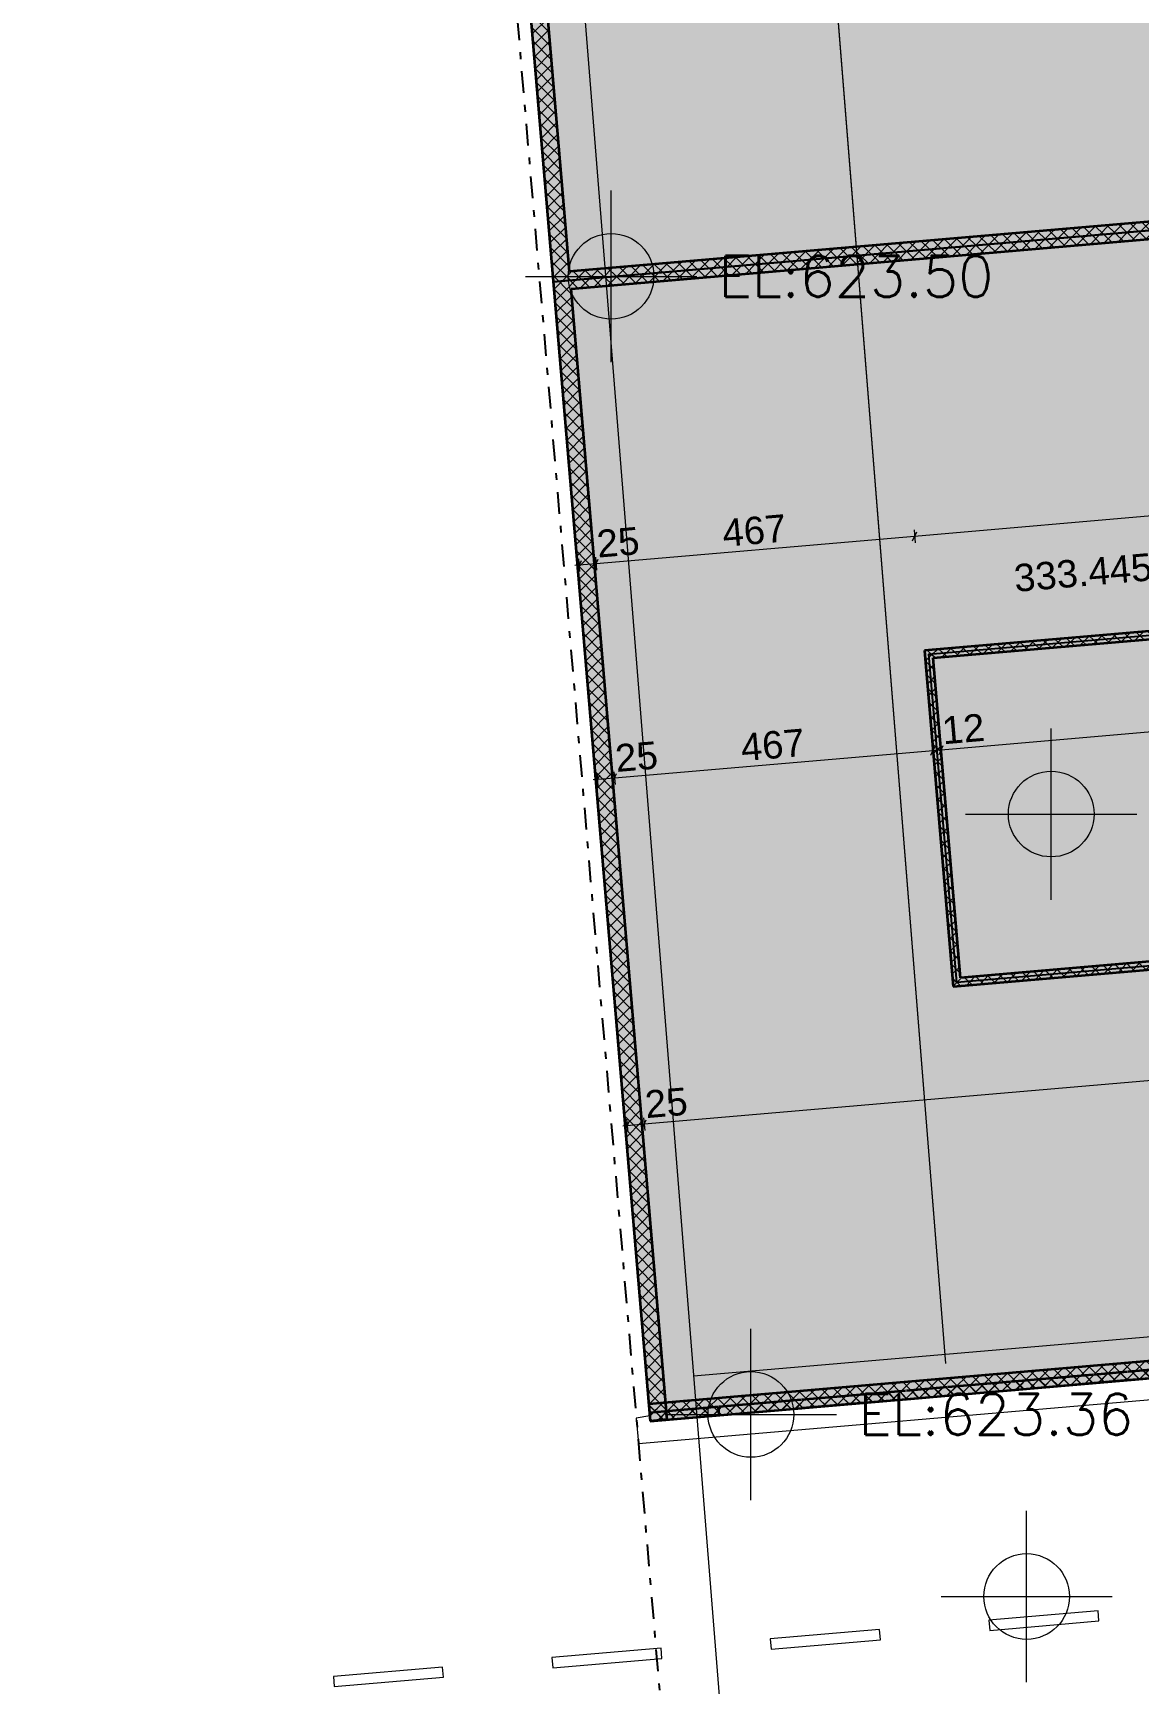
# Model space of a CAD drawing. Header units: metres. Extents: x 7516628 to 7516777, y 4692096 to 4692450.
# Drawn here: x 7516699.29 to 7516715.43, y 4692228.5 to 4692252.58 of the extents above; entities that cross this region are included whole.
import ezdxf

# ---------------------------------------------------------------- set-up
doc = ezdxf.new("R2010")
doc.units = ezdxf.units.M
doc.linetypes.add('Dot & Dashed', pattern=[670.277762413025, 317.49999999993, -176.38888888885, 0, -176.388873524245])
doc.linetypes.add('HIDDEN', pattern=[0.375, 0.25, -0.125])
for name, color, linetype, lineweight in [('2D Drafting - General_Pen_No__1', 7, 'Continuous', 0), ('dtm label', 1, 'Continuous', 0), ('Ndarjet', 1, 'Continuous', 0), ('New_2D Drafting - General_Pen_No__102', 254, 'Continuous', 0), ('New_2D Drafting - General_Pen_No__2', 8, 'Continuous', 0), ('New_2D Drafting - General_Pen_No__68', 20, 'Continuous', 0), ('New_Dimensioning - General', 7, 'Continuous', 0), ('New_Dimensioning - General_Pen_No__1', 7, 'Continuous', 0), ('New_Dimensioning - General_Pen_No__142', 8, 'Continuous', 0), ('New_Dimensioning - General_Pen_No__161', 251, 'Continuous', 0), ('New_Drawing & Figure_Pen_No__50', 134, 'Continuous', 0), ('New_Drawing & Figure_Pen_No__58', 12, 'Continuous', 0), ('New_Structural - Bearing', 7, 'Continuous', 0), ('New_Structural - Bearing_Pen_No__1', 7, 'Continuous', 0), ('New_Structural - Bearing_Pen_No__102', 254, 'Continuous', 0), ('New_Structural - Bearing_Pen_No__181', 254, 'Continuous', 0), ('New_Structural - Bearing_Pen_No__184', 254, 'Continuous', 0), ('New_Structural - Bearing_Pen_No__22', 8, 'Continuous', 0), ('niveleta lartesite', 5, 'Continuous', 0), ('parc-net-v2', 1, 'Continuous', 0), ('Parcela Baze', 7, 'Continuous', 0), ('projekt', 7, 'Continuous', 0)]:
    doc.layers.add(name, color=color, linetype=linetype, lineweight=lineweight)
doc.styles.add('GENERATED_STYLE_1', font='arial.ttf')
doc.styles.get("Standard").update_dxf_attribs({"font": 'simplex.shx'})
doc.dimstyles.new('GENERATED_STYLE__1', dxfattribs={"dimtxt": 400, "dimasz": 95, "dimexe": 0.18, "dimexo": 100000, "dimgap": 0, "dimtad": 1, "dimdec": 0, "dimlfac": 0.1, "dimzin": 0, "dimdsep": 46, "dimtxsty": 'GENERATED_STYLE_1', "dimblk": 'ARROWHEAD_2', "dimblk1": 'ARROWHEAD_2', "dimblk2": 'ARROWHEAD_2', "dimcen": 0.09, "dimclrd": 251, "dimclre": 251, "dimclrt": 7, "dimadec": 0, "dimazin": 0, "dimtfac": 1, "dimtdec": 4, "dimtmove": 0, "dimatfit": 3, "dimfxl": 1, "dimtolj": 1, "dimtzin": 0, "dimarcsym": 0})
pattern_1 = [(44.99999999999998, (0, 0), (-91.92387818248316, 91.92387818248324), []), (135.0000000000001, (0, 0), (91.9238781824829, 91.92387818248349), [])]

# ---------------------------------------------------------------- blocks, each defined once
blk = doc.blocks.new('Slab_18', base_point=(-24160.4962590618, -102341.4658311203))
at = {"layer": 'New_Structural - Bearing_Pen_No__1', "color": 7, "linetype": 'Continuous', "lineweight": 13, "flags": 128}
blk.add_lwpolyline([(-24160.4962590618, -102341.4658311203), (-22566.35668010677, -102204.648424301), (-22579.18331199471, -102055.1978387734), (-24173.32289095066, -102192.0152455932)], close=True, dxfattribs=at)
blk = doc.blocks.new('Slab_19', base_point=(-20972.21710115173, -102067.831017468))
at = {"layer": 'New_Structural - Bearing_Pen_No__1', "color": 7, "linetype": 'Continuous', "lineweight": 13, "flags": 128}
blk.add_lwpolyline([(-20972.21710115173, -102067.831017468), (-19378.07752219669, -101931.0136106487), (-19390.90415408645, -101781.5630251223), (-20985.04373304149, -101918.3804319411)], close=True, dxfattribs=at)
blk = doc.blocks.new('Slab_20', base_point=(-17783.93794324074, -101794.1962038294))
at = {"layer": 'New_Structural - Bearing_Pen_No__1', "color": 7, "linetype": 'Continuous', "lineweight": 13, "flags": 128}
blk.add_lwpolyline([(-17783.93794324074, -101794.1962038294), (-16189.79836428662, -101657.3787970103), (-16202.62499617638, -101507.9282114836), (-17796.76457513051, -101644.7456183027)], close=True, dxfattribs=at)
blk = doc.blocks.new('Slab_21', base_point=(-14595.65878533158, -101520.5613901773))
at = {"layer": 'New_Structural - Bearing_Pen_No__1', "color": 7, "linetype": 'Continuous', "lineweight": 13, "flags": 128}
blk.add_lwpolyline([(-14595.65878533158, -101520.5613901773), (-13001.51920637654, -101383.7439833585), (-13014.34583826631, -101234.2933978311), (-14608.48541722134, -101371.1108046509)], close=True, dxfattribs=at)
blk = doc.blocks.new('Slab_31', base_point=(-3863.257726067821, -46951.26156539229))
at = {"layer": 'New_Structural - Bearing_Pen_No__181', "color": 254, "linetype": 'Continuous', "lineweight": 0, "flags": 128}
blk.add_lwpolyline([(-3863.257726067821, -46951.26156539229), (-23791.6893708756, -48648.32431564138), (-19548.63263606421, -98467.96358315441), (377.9263670328498, -96755.52447032201), (-3192.941559095743, -54822.7878604257), (-3600.221372978922, -50040.09806350222)], close=True, dxfattribs=at)
blk = doc.blocks.new('Slab_35', base_point=(-22076.12423998126, 78576.49033854387))
at = {"layer": 'New_Structural - Bearing_Pen_No__184', "color": 254, "linetype": 'Continuous', "lineweight": 0, "flags": 128}
blk.add_lwpolyline([(-22076.12423998126, 78576.49033854387), (-46303.63800945178, 74554.77856824246), (-45594.77753155443, 72138.23779881523), (-25759.95144974149, 75430.77347846248), (-17611.85185514205, 45682.63673964111), (-7877.09251520846, 10141.71721589582), (-11542.09914180956, 9137.861435929606), (-8828.899790343712, -767.8379691656118), (-6016.712207689124, -26229.73658027559), (-4312.456942216158, -41660.27721866157), (379.2418893517606, -96770.96442558194), (-19548.6329040541, -98467.96360597546), (-19555.13085424627, -98391.65813141585), (-19753.14066366718, -98423.51140641085), (-19721.56030660335, -98794.46769330432), (404.927579019386, -97072.67944604837), (412.0980510651861, -97156.90685625123), (8022.656437035948, -96505.83598593903), (-9.094947e-10, 0), (-2952.555899401886, 11490.56185632594), (-19643.20814535404, 76446.13885095759), (-19811.53685661957, 77101.22940127758, 0.388950843474932)], format="xyb", close=True, dxfattribs=at)
blk = doc.blocks.new('Wall_25', base_point=(-19549.19109321896, -98468.01127134264))
at = {"layer": 'New_Structural - Bearing_Pen_No__102', "linetype": 'Continuous', "lineweight": 13}
h = blk.add_hatch(dxfattribs=at)
h.set_pattern_fill('CONCRETE_BLOCK', color=254, style=0, pattern_type=2)
h.set_pattern_definition(pattern_1)
h.paths.add_polyline_path([(-23770.47687312031, -48897.42282518765), (-19549.19109321896, -98468.01127134264), (-19300.09265844045, -98446.79877995435), (-23521.39487367122, -48876.017333611)])
at = {"layer": 'New_Structural - Bearing_Pen_No__22', "color": 8, "linetype": 'Continuous', "lineweight": 35, "flags": 128}
for points in [[(-23791.68937087559, -48648.32431564137), (-19549.19109321896, -98468.01127134264)], [(-20726.01276807379, -81702.20895657061), (-22118.40069643366, -65351.3877724777)], [(-19300.09265844045, -98446.79877995435), (-20704.80027031851, -81951.3074661169)], [(-19300.09265844045, -98446.79877995435), (-19549.19109321896, -98468.01127134264)]]:
    blk.add_lwpolyline(points, dxfattribs=at)
blk = doc.blocks.new('Wall_40', base_point=(-1036.961931843904, -80135.64130692))
at = {"layer": 'New_Structural - Bearing_Pen_No__102', "linetype": 'Continuous', "lineweight": 13}
h = blk.add_hatch(dxfattribs=at)
h.set_pattern_fill('CONCRETE_BLOCK', color=254, style=0, pattern_type=2)
h.set_pattern_definition(pattern_1)
h.paths.add_polyline_path([(-1296.647118724422, -80032.49728063038), (-20726.01276807379, -81702.2089565706), (-20704.8002703185, -81951.30746611688), (-1275.440753515472, -80281.59631719255)])
at = {"layer": 'New_Structural - Bearing_Pen_No__22', "color": 8, "linetype": 'Continuous', "lineweight": 35, "flags": 128}
for points in [[(-1296.647118724422, -80032.49728063038), (-20726.01276807379, -81702.2089565706)], [(-20704.8002703185, -81951.30746611688), (-1275.440753515472, -80281.59631719255)]]:
    blk.add_lwpolyline(points, dxfattribs=at)
blk = doc.blocks.new('Wall_63', base_point=(-537.8995487214596, -85998.31274016645))
at = {"layer": 'New_Structural - Bearing_Pen_No__102', "linetype": 'Continuous', "lineweight": 13}
h = blk.add_hatch(dxfattribs=at)
h.set_pattern_fill('CONCRETE_BLOCK', color=254, style=0, pattern_type=2)
h.set_pattern_definition(pattern_1)
h.paths.add_polyline_path([(-543.0368726103457, -85938.53307215223), (-15428.39374367734, -87217.74377160765), (-15418.21166168032, -87337.31115277755), (-532.762232285048, -86058.09246267503)])
h = blk.add_hatch(dxfattribs=at)
h.set_pattern_fill('CONCRETE_BLOCK', color=254, style=0, pattern_type=2)
h.set_pattern_definition(pattern_1)
h.paths.add_polyline_path([(-15428.39374291108, -87217.74386768418), (-15547.95310341291, -87228.01850371629), (-15418.21174475481, -87337.31115277755)])
h = blk.add_hatch(dxfattribs=at)
h.set_pattern_fill('CONCRETE_BLOCK', color=254, style=0, pattern_type=2)
h.set_pattern_definition(pattern_1)
h.paths.add_polyline_path([(-15547.95310341291, -87228.01850364092), (-15537.77110525664, -87347.58578873429), (-15418.21174475481, -87337.31115270217)])
at = {"layer": 'New_Structural - Bearing_Pen_No__22', "color": 8, "linetype": 'Continuous', "lineweight": 35, "flags": 128}
for points in [[(-543.0368651578706, -85938.53307824174), (-15547.95310341291, -87228.0185041521)], [(-543.0368651578706, -85938.53307824174), (-532.7622322850486, -86058.09240209118)], [(-15418.21174475481, -87337.31115277755), (-532.762232285048, -86058.09240209118)], [(-15547.95310341291, -87228.0185041521), (-15537.77110449038, -87347.58578873429)]]:
    blk.add_lwpolyline(points, dxfattribs=at)
blk = doc.blocks.new('Wall_64', base_point=(-15483.08242408386, -87282.6648284648))
at = {"layer": 'New_Structural - Bearing_Pen_No__102', "linetype": 'Continuous', "lineweight": 13}
h = blk.add_hatch(dxfattribs=at)
h.set_pattern_fill('CONCRETE_BLOCK', color=254, style=0, pattern_type=2)
h.set_pattern_definition(pattern_1)
h.paths.add_polyline_path([(-15537.77110449038, -87347.58577713244), (-15140.6732836294, -92010.70845190073), (-15021.11392977683, -92000.4338275458), (-15418.21175063781, -87337.31115277752)])
h = blk.add_hatch(dxfattribs=at)
h.set_pattern_fill('CONCRETE_BLOCK', color=254, style=0, pattern_type=2)
h.set_pattern_definition(pattern_1)
h.paths.add_polyline_path([(-15140.67326875778, -92010.70845216987), (-15130.49127062336, -92130.27573648294), (-15021.11390937417, -92000.43381594394)])
h = blk.add_hatch(dxfattribs=at)
h.set_pattern_fill('CONCRETE_BLOCK', color=254, style=0, pattern_type=2)
h.set_pattern_definition(pattern_1)
h.paths.add_polyline_path([(-15130.49126983525, -92130.27573648297), (-15010.93191045163, -92120.00110025702), (-15021.11390858606, -92000.43381594396)])
at = {"layer": 'New_Structural - Bearing_Pen_No__22', "color": 8, "linetype": 'Continuous', "lineweight": 35, "flags": 128}
for points in [[(-15537.77110449038, -87347.58578873429), (-15130.49126983525, -92130.27573648294)], [(-15021.11390902222, -92000.43381594396), (-15418.21174475481, -87337.31115277752)], [(-15130.49126983525, -92130.27573648294), (-15010.93191009969, -92120.00110052615)]]:
    blk.add_lwpolyline(points, dxfattribs=at)
blk = doc.blocks.new('Wall_65', base_point=(-15075.80258942876, -92065.35477621343))
at = {"layer": 'New_Structural - Bearing_Pen_No__102', "linetype": 'Continuous', "lineweight": 13}
h = blk.add_hatch(dxfattribs=at)
h.set_pattern_fill('CONCRETE_BLOCK', color=254, style=0, pattern_type=2)
h.set_pattern_definition(pattern_1)
h.paths.add_polyline_path([(-15021.11390902223, -92000.43380734538), (-15010.93191012476, -92120.00110052618), (-125.6039661227444, -90840.79285057777), (-135.8785225930852, -90721.23354797882)])
at = {"layer": 'New_Structural - Bearing_Pen_No__22', "color": 8, "linetype": 'Continuous', "lineweight": 35, "flags": 128}
for points in [[(-135.8785989955667, -90721.23347328625), (-15021.11390902223, -92000.43381594394)], [(-125.6039661227448, -90840.79279713565), (-135.8785989955667, -90721.23347328625)], [(-15010.93191009969, -92120.00110052615), (-125.6039661227444, -90840.79279713565)]]:
    blk.add_lwpolyline(points, dxfattribs=at)
blk = doc.blocks.new('Wall_108', base_point=(-11965.78873952897, -97816.31284652928))
at = {"layer": 'New_Structural - Bearing_Pen_No__102', "linetype": 'Continuous', "lineweight": 13}
h = blk.add_hatch(dxfattribs=at)
h.set_pattern_fill('CONCRETE_BLOCK', color=254, style=0, pattern_type=2)
h.set_pattern_definition(pattern_1)
h.paths.add_polyline_path([(-11976.06337240179, -97696.75352267988), (-12573.85999164885, -97748.12668704397), (-12563.58535877603, -97867.68601089338), (-11965.78873952897, -97816.31284652928)])
at = {"layer": 'New_Structural - Bearing_Pen_No__22', "color": 8, "linetype": 'Continuous', "lineweight": 35, "flags": 128}
for points in [[(-11976.06337240179, -97696.75352267988), (-12573.85999164885, -97748.12668704397)], [(-12563.58535877603, -97867.68601089338), (-11965.78873952897, -97816.31284652928)]]:
    blk.add_lwpolyline(points, dxfattribs=at)
blk = doc.blocks.new('Wall_110', base_point=(-13081.67576212347, -97912.20942000895))
at = {"layer": 'New_Structural - Bearing_Pen_No__102', "linetype": 'Continuous', "lineweight": 13}
h = blk.add_hatch(dxfattribs=at)
h.set_pattern_fill('CONCRETE_BLOCK', color=254, style=0, pattern_type=2)
h.set_pattern_definition(pattern_1)
h.paths.add_polyline_path([(-13091.95039499629, -97792.65009615953), (-14287.54363349043, -97895.39642488772), (-14277.26900061761, -98014.95574873713), (-13081.67576212347, -97912.20942000895)])
at = {"layer": 'New_Structural - Bearing_Pen_No__22', "color": 8, "linetype": 'Continuous', "lineweight": 35, "flags": 128}
for points in [[(-13091.95039499629, -97792.65009615953), (-14287.54363349043, -97895.39642488772)], [(-14277.26900061761, -98014.95574873713), (-13081.67576212347, -97912.20942000895)]]:
    blk.add_lwpolyline(points, dxfattribs=at)
blk = doc.blocks.new('Wall_111', base_point=(-14287.23227760507, -98015.8119681432))
at = {"layer": 'New_Structural - Bearing_Pen_No__102', "linetype": 'Continuous', "lineweight": 13}
h = blk.add_hatch(dxfattribs=at)
h.set_pattern_fill('CONCRETE_BLOCK', color=254, style=0, pattern_type=2)
h.set_pattern_definition(pattern_1)
h.paths.add_polyline_path([(-14297.50691047789, -97896.25264429378), (-15204.16511633906, -97974.16861024628), (-15193.89048346624, -98093.7279340957), (-14287.23227760507, -98015.8119681432)])
at = {"layer": 'New_Structural - Bearing_Pen_No__22', "color": 8, "linetype": 'Continuous', "lineweight": 35, "flags": 128}
for points in [[(-14297.50691047789, -97896.25264429378), (-15204.16511633906, -97974.16861024628)], [(-15193.89048346624, -98093.7279340957), (-14287.23227760507, -98015.8119681432)]]:
    blk.add_lwpolyline(points, dxfattribs=at)
blk = doc.blocks.new('Wall_112', base_point=(-15203.8537604537, -98094.58415350174))
at = {"layer": 'New_Structural - Bearing_Pen_No__102', "linetype": 'Continuous', "lineweight": 13}
h = blk.add_hatch(dxfattribs=at)
h.set_pattern_fill('CONCRETE_BLOCK', color=254, style=0, pattern_type=2)
h.set_pattern_definition(pattern_1)
h.paths.add_polyline_path([(-15214.12839332652, -97975.0248296523), (-15811.92501257357, -98026.3979940164), (-15801.65037970076, -98145.95731786583), (-15203.8537604537, -98094.58415350174)])
at = {"layer": 'New_Structural - Bearing_Pen_No__22', "color": 8, "linetype": 'Continuous', "lineweight": 35, "flags": 128}
for points in [[(-15214.12839332652, -97975.0248296523), (-15811.92501257357, -98026.3979940164)], [(-15801.65037970076, -98145.95731786583), (-15203.8537604537, -98094.58415350174)]]:
    blk.add_lwpolyline(points, dxfattribs=at)
blk = doc.blocks.new('Wall_113', base_point=(-12573.54863576347, -97868.54223029946))
at = {"layer": 'New_Structural - Bearing_Pen_No__102', "linetype": 'Continuous', "lineweight": 13}
h = blk.add_hatch(dxfattribs=at)
h.set_pattern_fill('CONCRETE_BLOCK', color=254, style=0, pattern_type=2)
h.set_pattern_definition(pattern_1)
h.paths.add_polyline_path([(-12583.82326863629, -97748.98290645004), (-13081.98711800883, -97791.79387675345), (-13071.71248513601, -97911.35320060285), (-12573.54863576347, -97868.54223029946)])
at = {"layer": 'New_Structural - Bearing_Pen_No__22', "color": 8, "linetype": 'Continuous', "lineweight": 35, "flags": 128}
for points in [[(-12583.82326863629, -97748.98290645004), (-13081.98711800883, -97791.79387675345)], [(-13071.71248513601, -97911.35320060285), (-12573.54863576347, -97868.54223029946)]]:
    blk.add_lwpolyline(points, dxfattribs=at)
blk = doc.blocks.new('Wall_114', base_point=(-18531.58827426547, -98380.56143512881))
at = {"layer": 'New_Structural - Bearing_Pen_No__102', "linetype": 'Continuous', "lineweight": 13}
h = blk.add_hatch(dxfattribs=at)
h.set_pattern_fill('CONCRETE_BLOCK', color=254, style=0, pattern_type=2)
h.set_pattern_definition(pattern_1)
h.paths.add_polyline_path([(-18531.58827426547, -98380.56143512881), (-17335.99503577134, -98277.81510640062), (-17346.26966864416, -98158.2557825512), (-18541.8629071383, -98261.0021112794)])
at = {"layer": 'New_Structural - Bearing_Pen_No__22', "color": 8, "linetype": 'Continuous', "lineweight": 35, "flags": 128}
for points in [[(-17346.26966864416, -98158.2557825512), (-18541.8629071383, -98261.0021112794)], [(-18531.58827426547, -98380.56143512881), (-17335.99503577134, -98277.81510640062)]]:
    blk.add_lwpolyline(points, dxfattribs=at)
blk = doc.blocks.new('Wall_115', base_point=(-17326.03175878388, -98276.95888699453))
at = {"layer": 'New_Structural - Bearing_Pen_No__102', "linetype": 'Continuous', "lineweight": 13}
h = blk.add_hatch(dxfattribs=at)
h.set_pattern_fill('CONCRETE_BLOCK', color=254, style=0, pattern_type=2)
h.set_pattern_definition(pattern_1)
h.paths.add_polyline_path([(-17326.03175878388, -98276.95888699453), (-16419.37355292271, -98199.04292104206), (-16429.64818579553, -98079.48359719265), (-17336.3063916567, -98157.39956314513)])
at = {"layer": 'New_Structural - Bearing_Pen_No__22', "color": 8, "linetype": 'Continuous', "lineweight": 35, "flags": 128}
for points in [[(-16429.64818579553, -98079.48359719265), (-17336.3063916567, -98157.39956314513)], [(-17326.03175878388, -98276.95888699453), (-16419.37355292271, -98199.04292104206)]]:
    blk.add_lwpolyline(points, dxfattribs=at)
blk = doc.blocks.new('Wall_116', base_point=(-16409.41027593525, -98198.18670163598))
at = {"layer": 'New_Structural - Bearing_Pen_No__102', "linetype": 'Continuous', "lineweight": 13}
h = blk.add_hatch(dxfattribs=at)
h.set_pattern_fill('CONCRETE_BLOCK', color=254, style=0, pattern_type=2)
h.set_pattern_definition(pattern_1)
h.paths.add_polyline_path([(-16409.41027593525, -98198.18670163598), (-15811.61365668819, -98146.81353727191), (-15821.88828956101, -98027.2542134225), (-16419.68490880806, -98078.62737778657)])
at = {"layer": 'New_Structural - Bearing_Pen_No__22', "color": 8, "linetype": 'Continuous', "lineweight": 35, "flags": 128}
for points in [[(-15821.88828956101, -98027.2542134225), (-16419.68490880806, -98078.62737778657)], [(-16409.41027593525, -98198.18670163598), (-15811.61365668819, -98146.81353727191)]]:
    blk.add_lwpolyline(points, dxfattribs=at)
blk = doc.blocks.new('Wall_117', base_point=(-19548.63289292742, -98467.96373664388))
at = {"layer": 'New_Structural - Bearing_Pen_No__102', "linetype": 'Continuous', "lineweight": 13}
h = blk.add_hatch(dxfattribs=at)
h.set_pattern_fill('CONCRETE_BLOCK', color=254, style=0, pattern_type=2)
h.set_pattern_definition(pattern_1)
h.paths.add_polyline_path([(-19548.63289292742, -98467.96373664388), (-18541.55155125294, -98381.41765453487), (-18551.82618412576, -98261.85833068546), (-19558.90752580023, -98348.40441279447)])
at = {"layer": 'New_Structural - Bearing_Pen_No__22', "color": 8, "linetype": 'Continuous', "lineweight": 35, "flags": 128}
for points in [[(-18551.82618412576, -98261.85833068546), (-19558.90752580023, -98348.40441279447)], [(-19548.63289292742, -98467.96373664388), (-18541.55155125294, -98381.41765453487)], [(-18541.55155125294, -98381.41765453487), (-18551.82618412576, -98261.85833068546)]]:
    blk.add_lwpolyline(points, dxfattribs=at)
blk = doc.blocks.new('Wall_118', base_point=(-19548.63289292742, -98467.96373664388))
at = {"layer": 'New_Structural - Bearing_Pen_No__102', "linetype": 'Continuous', "lineweight": 13}
h = blk.add_hatch(dxfattribs=at)
h.set_pattern_fill('CONCRETE_BLOCK', color=254, style=0, pattern_type=2)
h.set_pattern_definition(pattern_1)
h.paths.add_polyline_path([(-19548.63289292741, -98467.96373664388), (375.5272792084057, -96755.73064200176), (354.1217940566952, -96506.64871731547), (-19570.03837807913, -98218.8818119576)])
at = {"layer": 'New_Structural - Bearing_Pen_No__22', "color": 8, "linetype": 'Continuous', "lineweight": 35, "flags": 128}
for points in [[(354.1217940566952, -96506.64871731547), (-19570.03837807913, -98218.8818119576)], [(365.252646335587, -96636.17131815237), (354.1217940566952, -96506.64871731547)], [(-19548.63289292741, -98467.96373664388), (375.5272792084057, -96755.73064200176)], [(-19570.03837807913, -98218.8818119576), (-19558.90752580023, -98348.40441279447)]]:
    blk.add_lwpolyline(points, dxfattribs=at)
blk = doc.blocks.new('*D874')
at = {"layer": 'New_Dimensioning - General_Pen_No__142', "color": 8, "linetype": 'Continuous', "lineweight": 13}
for p, q in [((-670.6010420169159, -87484.86782359623), (-609.4000599839615, -87354.14763282693)), ((-15333.45945942947, -88744.95764557313), (-15272.25847739652, -88614.2374548038))]:
    blk.add_line(p, q, dxfattribs=at)
at = {"layer": 'New_Dimensioning - General_Pen_No__161', "color": 251, "linetype": 'Continuous', "lineweight": 13}
for p, q in [((-648.0276079323309, -87326.10200645424), (-631.9734940685462, -87512.91344996892)), ((-640.0005510004387, -87419.5077282116), (-15302.85896841299, -88679.59755018848)), ((-15310.88602534488, -88586.19182843113), (-15294.8319114811, -88773.00327194582)), ((-15302.85896841299, -88679.59755018848), (-15422.32569419827, -88689.86422541246))]:
    blk.add_line(p, q, dxfattribs=at)
at = {"layer": 'New_Dimensioning - General_Pen_No__1', "color": 7, "lineweight": 13, "char_height": 400, "attachment_point": 7, "rotation": 4.91178982775022, "style": 'GENERATED_STYLE_1'}
for s, insert in [('\\A1;1,472', (-8662.142977495705, -88028.61595831838)), ('\\A1;12', (-15273.71639927191, -88596.79824166765))]:
    blk.add_mtext(s, dxfattribs=dict(at, insert=insert))
blk = doc.blocks.new('ARROWHEAD_2')
at = {"color": 0, "linetype": 'Continuous', "lineweight": 0}
for p, q in [((0, 0), (-1, 0)), ((-0.3781315, -0.6550000000000001), (0.3781315, 0.6550000000000001))]:
    blk.add_line(p, q, dxfattribs=at)
blk = doc.blocks.new('*D875')
at = {"layer": 'New_Dimensioning - General_Pen_No__142', "color": 8, "linetype": 'Continuous', "lineweight": 13}
for p, q in [((-15333.45945942947, -88744.95764557313), (-15272.25847739652, -88614.2374548038)), ((-15452.92618521474, -88755.22432079712), (-15391.72520318179, -88624.50413002781))]:
    blk.add_line(p, q, dxfattribs=at)
at = {"layer": 'New_Dimensioning - General_Pen_No__161', "color": 251, "linetype": 'Continuous', "lineweight": 13}
for p, q in [((-15430.35275113016, -88596.45850365511), (-15414.29863726638, -88783.26994716981)), ((-15310.88602534488, -88586.19182843113), (-15294.8319114811, -88773.00327194582)), ((-15422.32569419827, -88689.86422541246), (-20071.1460020109, -89089.37235590888)), ((-15302.85896841299, -88679.59755018848), (-15422.32569419827, -88689.86422541246))]:
    blk.add_line(p, q, dxfattribs=at)
blk = doc.blocks.new('*D876')
at = {"layer": 'New_Dimensioning - General_Pen_No__142', "color": 8, "linetype": 'Continuous', "lineweight": 13}
for p, q in [((-15452.92618521474, -88755.22432079712), (-15391.72520318179, -88624.50413002781)), ((-20101.74649302737, -89154.73245129353), (-20040.54551099442, -89024.01226052424))]:
    blk.add_line(p, q, dxfattribs=at)
at = {"layer": 'New_Dimensioning - General_Pen_No__161', "color": 251, "linetype": 'Continuous', "lineweight": 13}
blk.add_line((-15422.32569419827, -88689.86422541246), (-20071.1460020109, -89089.37235590888), dxfattribs=at)
at = {"layer": 'New_Dimensioning - General_Pen_No__1', "color": 7, "lineweight": 13, "char_height": 400, "attachment_point": 7, "rotation": 4.91178982775022, "style": 'GENERATED_STYLE_1'}
for s, insert in [('\\A1;467', (-18209.53904541987, -88849.09558576172)), ('\\A1;25', (-20042.00343286982, -89006.57304738808))]:
    blk.add_mtext(s, dxfattribs=dict(at, insert=insert))
blk = doc.blocks.new('*D877')
at = {"layer": 'New_Dimensioning - General_Pen_No__142', "color": 8, "linetype": 'Continuous', "lineweight": 13}
for p, q in [((-20289.69158488663, -89045.4232585002), (-20350.89256691958, -89176.14344926947)), ((-20101.74649302737, -89154.73245129353), (-20040.54551099442, -89024.01226052424))]:
    blk.add_line(p, q, dxfattribs=at)
at = {"layer": 'New_Dimensioning - General_Pen_No__161', "color": 251, "linetype": 'Continuous', "lineweight": 13}
for p, q in [((-15422.32569419827, -88689.86422541246), (-20071.1460020109, -89089.37235590888)), ((-20328.31913283499, -89017.3776321275), (-20312.26501897121, -89204.18907564219)), ((-20071.1460020109, -89089.37235590888), (-20320.2920759031, -89110.78335388484)), ((-20079.17305894279, -88995.96663415153), (-20063.11894507901, -89182.77807766623)), ((-20320.2920759031, -89110.78335388484), (-20381.1926064889, -89116.01699500444))]:
    blk.add_line(p, q, dxfattribs=at)
blk = doc.blocks.new('*D879')
at = {"layer": 'New_Dimensioning - General_Pen_No__142', "color": 8, "linetype": 'Continuous', "lineweight": 13}
for p, q in [((-939.3295248483632, -84357.84653689), (-878.1285428154087, -84227.12634612071)), ((-15721.65466804619, -85628.20303409088), (-15660.45368601324, -85497.48284332157))]:
    blk.add_line(p, q, dxfattribs=at)
at = {"layer": 'New_Dimensioning - General_Pen_No__161', "color": 251, "linetype": 'Continuous', "lineweight": 13}
for p, q in [((-916.7560907637779, -84199.08071974802), (-900.7019768999933, -84385.89216326272)), ((-659.6471936998985, -84271.08096362004), (-908.7290338318855, -84292.48644150536)), ((-908.7290338318858, -84292.48644150536), (-15691.05417702972, -85562.84293870624)), ((-15699.08123396161, -85469.43721694889), (-15683.02712009782, -85656.24866046359)), ((-15691.05417702972, -85562.84293870624), (-20339.87448484234, -85962.35106920266))]:
    blk.add_line(p, q, dxfattribs=at)
at = {"layer": 'New_Dimensioning - General_Pen_No__1', "color": 7, "lineweight": 13, "insert": (-8990.60482321979, -84906.72800922413), "char_height": 400, "attachment_point": 7, "rotation": 4.91178982775022, "style": 'GENERATED_STYLE_1'}
blk.add_mtext('\\A1;1,484', dxfattribs=at)
blk = doc.blocks.new('*D880')
at = {"layer": 'New_Dimensioning - General_Pen_No__142', "color": 8, "linetype": 'Continuous', "lineweight": 13}
for p, q in [((-15721.65466804619, -85628.20303409088), (-15660.45368601324, -85497.48284332157)), ((-20370.47497585882, -86027.71116458731), (-20309.27399382586, -85896.99097381798))]:
    blk.add_line(p, q, dxfattribs=at)
at = {"layer": 'New_Dimensioning - General_Pen_No__161', "color": 251, "linetype": 'Continuous', "lineweight": 13}
for p, q in [((-15699.08123396161, -85469.43721694889), (-15683.02712009782, -85656.24866046359)), ((-15691.05417702972, -85562.84293870624), (-20339.87448484234, -85962.35106920266)), ((-20339.87448484234, -85962.35106920266), (-20589.02055873455, -85983.76206717861)), ((-20347.90154177423, -85868.9453474453), (-20331.84742791045, -86055.75679096))]:
    blk.add_line(p, q, dxfattribs=at)
at = {"layer": 'New_Dimensioning - General_Pen_No__1', "color": 7, "lineweight": 13, "char_height": 400, "attachment_point": 7, "rotation": 4.91178982775022, "style": 'GENERATED_STYLE_1'}
for s, insert in [('\\A1;467', (-18478.26752825131, -85722.07429905549)), ('\\A1;25', (-20310.73191570126, -85879.55176068186))]:
    blk.add_mtext(s, dxfattribs=dict(at, insert=insert))
blk = doc.blocks.new('*D881')
at = {"layer": 'New_Dimensioning - General_Pen_No__142', "color": 8, "linetype": 'Continuous', "lineweight": 13}
for p, q in [((-20558.42006771807, -85918.40197179397), (-20619.62104975102, -86049.12216256328)), ((-20370.47497585882, -86027.71116458731), (-20309.27399382586, -85896.99097381798))]:
    blk.add_line(p, q, dxfattribs=at)
at = {"layer": 'New_Dimensioning - General_Pen_No__161', "color": 251, "linetype": 'Continuous', "lineweight": 13}
for p, q in [((-20597.04761566644, -85890.35634542129), (-20580.99350180266, -86077.16778893596)), ((-20339.87448484234, -85962.35106920266), (-20589.02055873455, -85983.76206717861)), ((-20589.02055873455, -85983.76206717861), (-20649.92108932034, -85988.99570829821))]:
    blk.add_line(p, q, dxfattribs=at)
blk = doc.blocks.new('*D886')
at = {"layer": 'New_Dimensioning - General_Pen_No__142', "color": 8, "linetype": 'Continuous', "lineweight": 13}
for p, q in [((-236.6968243493501, -92533.93337385695), (-175.4958423163957, -92403.21318308765)), ((12.38501578263672, -92512.52789597161), (73.58599781559226, -92381.80770520234))]:
    blk.add_line(p, q, dxfattribs=at)
at = {"layer": 'New_Dimensioning - General_Pen_No__161', "color": 251, "linetype": 'Continuous', "lineweight": 13}
for p, q in [((-206.0963333328729, -92468.5732784723), (-19637.24178434333, -94138.4379061696)), ((-214.123390264765, -92375.16755671497), (-198.0692764009805, -92561.97900022964)), ((42.9855067991145, -92447.16780058698), (-206.0963333328727, -92468.5732784723))]:
    blk.add_line(p, q, dxfattribs=at)
blk = doc.blocks.new('*D887')
at = {"layer": 'New_Dimensioning - General_Pen_No__142', "color": 8, "linetype": 'Continuous', "lineweight": 13}
for p, q in [((-236.6968243493501, -92533.93337385695), (-175.4958423163957, -92403.21318308765)), ((-19667.8422753598, -94203.79800155426), (-19606.64129332685, -94073.07781078495))]:
    blk.add_line(p, q, dxfattribs=at)
at = {"layer": 'New_Dimensioning - General_Pen_No__161', "color": 251, "linetype": 'Continuous', "lineweight": 13}
for p, q in [((-206.0963333328729, -92468.5732784723), (-19637.24178434333, -94138.4379061696)), ((-19637.24178434333, -94138.4379061696), (-19886.38785823553, -94159.84890414556)), ((-19645.26884127522, -94045.03218441227), (-19629.21472741144, -94231.84362792697))]:
    blk.add_line(p, q, dxfattribs=at)
at = {"layer": 'New_Dimensioning - General_Pen_No__1', "color": 7, "lineweight": 13, "char_height": 400, "attachment_point": 7, "rotation": 4.91178982775022, "style": 'GENERATED_STYLE_1'}
for s, insert in [('\\A1;1,950', (-10612.38227662709, -93282.56891143929)), ('\\A1;25', (-19608.09921520224, -94055.6385976488))]:
    blk.add_mtext(s, dxfattribs=dict(at, insert=insert))
blk = doc.blocks.new('*D888')
at = {"layer": 'New_Dimensioning - General_Pen_No__142', "color": 8, "linetype": 'Continuous', "lineweight": 13}
for p, q in [((-19855.78736721906, -94094.48880876091), (-19916.98834925201, -94225.20899953021)), ((-19667.8422753598, -94203.79800155426), (-19606.64129332685, -94073.07781078495))]:
    blk.add_line(p, q, dxfattribs=at)
at = {"layer": 'New_Dimensioning - General_Pen_No__161', "color": 251, "linetype": 'Continuous', "lineweight": 13}
for p, q in [((-19894.41491516743, -94066.4431823882), (-19878.36080130364, -94253.25462590292)), ((-19637.24178434333, -94138.4379061696), (-19886.38785823553, -94159.84890414556)), ((-19645.26884127522, -94045.03218441227), (-19629.21472741144, -94231.84362792697)), ((-19886.38785823553, -94159.84890414556), (-19947.28838882133, -94165.08254526518))]:
    blk.add_line(p, q, dxfattribs=at)
blk = doc.blocks.new('A$C11597C86')
at = {"layer": 'New_2D Drafting - General_Pen_No__102', "linetype": 'Continuous', "lineweight": 0}
for points in [[(103660.3634926026, -60931.61507322566), (123588.2382748836, -59234.61576216277), (125001.8387009992, -75834.53545580183), (105073.9639187183, -77531.5347668647)], [(105073.9639187182, -77531.53476686472), (125001.8387009991, -75834.53545580183), (126415.8206041041, -92438.9430689646), (106489.2613441439, -94151.38233528718)]]:
    blk.add_hatch(color=7, dxfattribs=at).paths.add_polyline_path(points)
at = {"layer": 'New_2D Drafting - General_Pen_No__2', "color": 8, "linetype": 'Continuous', "lineweight": 15, "flags": 128}
for points in [[(103660.3634926026, -60931.61507322566), (123588.2382748836, -59234.61576216277), (125001.8387009992, -75834.53545580183), (105073.9639187183, -77531.5347668647)], [(105073.9639187182, -77531.53476686472), (125001.8387009991, -75834.53545580183), (126415.8206041041, -92438.9430689646), (106489.2613441439, -94151.38233528718)]]:
    blk.add_lwpolyline(points, close=True, dxfattribs=at)
at = {"layer": 'New_2D Drafting - General_Pen_No__68', "color": 20, "linetype": 'HIDDEN', "lineweight": 20}
blk.add_line((105064.7931232265, -77532.32244671356), (131393.8267704448, -75269.67035140668), dxfattribs=at)
at = {"layer": 'New_Drawing & Figure_Pen_No__50', "color": 134, "linetype": 'Continuous', "lineweight": 25, "flags": 128}
for points in [[(105073.405718426, -77531.58230156275), (125000.9323052273, -75819.05990556256), (124498.678405268, -69925.92058285605), (109552.7723185577, -71198.67006615395), (109145.4924839017, -66415.980118406), (124091.398570613, -65143.23063510901), (123588.2382748833, -59234.61576216281), (103659.8052923108, -60931.6626079233)], [(106488.7031438523, -94151.42986998524), (126415.8206041041, -92438.9430689646), (125912.2788313832, -86525.8402764954), (125908.1868922889, -86469.69025845766), (110962.5823039384, -87754.07858772825), (110554.8504104659, -82966.08011013546), (125500.0345123383, -81681.72791643323), (125000.9323052273, -75819.05990556256), (105073.405718426, -77531.5823015627)]]:
    blk.add_lwpolyline(points, close=True, dxfattribs=at)
at = {"layer": 'New_Drawing & Figure_Pen_No__58', "color": 12, "linetype": 'Dot & Dashed', "lineweight": 25, "flags": 128}
blk.add_lwpolyline([(161005.8051674019, -220534.1344569164), (148309.774087315, -77907.97802007513), (141260.6769173913, 6886.755578277519), (128599.2923959443, 55612.90617454289), (128534.1880264237, 55593.04050804586), (114816.745336399, 109356.5002997921), (71029.62683871241, 102087.9389638918), (68551.81324016082, 101645.5140968806), (73235.96296273952, 84668.7787698039), (85462.02147193305, 42989.53474633628), (97305.90392089885, -251.6444413792105), (101619.7241700952, -39309.5133008634), (117916.4039520989, -230737.2355518143)], close=True, dxfattribs=at)
at = {"layer": 'New_Structural - Bearing', "color": 254, "linetype": 'Continuous', "lineweight": 0}
for name, p in [('Slab_35', (103961.76999709, 82893.0717399013)), ('Slab_31', (122174.6365110034, -42634.68016403486))]:
    blk.add_blockref(name, p, dxfattribs=at)
at = {"layer": 'New_Structural - Bearing', "color": 8, "lineweight": 35}
for name, p in [('Wall_25', (106488.7031438523, -94151.42986998521)), ('Wall_40', (125000.9323052273, -75819.05990556256)), ('Wall_63', (125499.9946883498, -81681.73133880903)), ('Wall_64', (110554.8118129874, -82966.08342710738)), ('Wall_65', (110962.0916476425, -87748.77337485601)), ('Wall_118', (106489.2613441438, -94151.38233528646)), ('Wall_113', (113464.3456013078, -93551.96082894201)), ('Wall_108', (114072.1054975423, -93499.73144517187)), ('Wall_112', (110834.0404766176, -93778.00275214431)), ('Wall_111', (111750.6619594662, -93699.23056678579)), ('Wall_110', (112956.2184749478, -93595.62801865152)), ('Wall_114', (107506.3059628058, -94063.98003377137)), ('Wall_115', (108711.8624782874, -93960.3774856371)), ('Wall_116', (109628.483961136, -93881.60530027856)), ('Wall_117', (106489.2613441438, -94151.38233528646))]:
    blk.add_blockref(name, p, dxfattribs=at)
at = {"layer": 'New_Structural - Bearing', "color": 7, "linetype": 'Continuous', "lineweight": 13}
for name, p in [('Slab_21', (111442.2354517397, -97203.97998881993)), ('Slab_20', (108253.9562938305, -97477.61480247199)), ('Slab_19', (105065.6771359195, -97751.24961611062)), ('Slab_18', (101877.3979780095, -98024.8844297629))]:
    blk.add_blockref(name, p, dxfattribs=at)
at = {"layer": '2D Drafting - General_Pen_No__1', "color": 7, "lineweight": 13, "insert": (111816.0431867655, -82063.03104079538), "char_height": 400, "attachment_point": 7, "rotation": 4.867397360831528, "style": 'GENERATED_STYLE_1'}
blk.add_mtext('{\\fArial|b0|i0|c0|p0;333.445 m{\\H0.66x;\\S2^  ;}}', dxfattribs=at)
at = {"layer": 'New_Dimensioning - General', "color": 251, "linetype": 'Continuous', "lineweight": 13}
for base, p1, p2, picture, middle in [((106400.6524527279, -89821.85650481217), (122433.8998020538, -48612.82735657929), (103126.1548511599, -51718.6245902629), '*D887', (116075.9649806575, -88709.35201737568)), ((110346.8400600416, -81246.26153734881), (122433.8998020538, -48612.82735657929), (110489.9411336583, -82911.43710279468), '*D879', (117697.7424340648, -80333.51111516054)), ((125831.7979037384, -88151.99187711488), (122682.9992877471, -48591.62720879354), (122433.8998020538, -48612.82735657929), '*D886', (126396.1920340688, -87822.45720462546)), ((110735.0352686583, -84363.01614883106), (122433.8998020538, -48612.82735657929), (110619.6824923165, -83020.72975142008), '*D874', (118026.2042797889, -83455.39906425474)), ((105717.6021611682, -84794.20195252741), (103126.1548511599, -51718.6245902629), (102884.1156897714, -51822.73417845675), '*D877', (106282.0605252588, -84464.66175994737)), ((105448.8736783367, -81667.18066582119), (103126.1548511599, -51718.6245902629), (102884.1156897714, -51822.73417845675), '*D881', (106013.3320424273, -81337.64047324115)), ((106151.5063788357, -89843.26750278813), (103126.1548511599, -51718.6245902629), (102884.1156897714, -51822.73417845675), '*D888', (106715.9647429264, -89513.7273102081)), ((105966.7482350604, -84772.79095455146), (110489.9411336583, -82911.43710279468), (103126.1548511599, -51718.6245902629), '*D876', (108266.1719448968, -84294.152127079)), ((105698.0197522289, -81645.76966784522), (110489.9411336583, -82911.43710279468), (103126.1548511599, -51718.6245902629), '*D880', (107997.4434620654, -81167.13084037277)), ((110615.568542873, -84373.28282405504), (110619.6824923165, -83020.72975142008), (110489.9411336583, -82911.43710279468), '*D875', (111050.3475588567, -84054.88695422695))]:
    dim = blk.add_linear_dim(base=base, p1=p1, p2=p2, angle=184.9117898277761, dimstyle='GENERATED_STYLE__1', dxfattribs=at)
    dim.commit()
    dim.dimension.update_dxf_attribs({"geometry": picture, "text_midpoint": middle, "dimtype": 128, "text_rotation": 4.91178982775022, "insert": (126037.8942370713, 4316.581401357427)})

msp = doc.modelspace()

# ---------------------------------------------------------------- block references
at = {"layer": 'projekt', "xscale": 0.001, "yscale": 0.001, "zscale": 0.001}
msp.add_blockref('A$C11597C86', (7516601.810596049, 4692326.488235551), dxfattribs=at)

# ---------------------------------------------------------------- next in the draw order: linework, layer by layer
at = {"layer": 'dtm label', "color": 1, "linetype": 'Continuous', "lineweight": 0}
for p, q in [((7516707.727429118, 4692247.784405088, 623.5022180239091), (7516707.727429118, 4692250.284405088, 623.5022180239091)), ((7516706.477429117, 4692249.034405088, 623.5022180239091), (7516708.977429118, 4692249.034405088, 623.5022180239091)), ((7516709.768766673, 4692231.184018003, 623.3639419515293), (7516709.768766673, 4692233.684018003, 623.3639419515293)), ((7516708.518766672, 4692232.434018002, 623.3639419515293), (7516711.018766673, 4692232.434018002, 623.3639419515293))]:
    msp.add_line(p, q, dxfattribs=at)
for centre in [(7516707.727429118, 4692249.034405088, 623.5022180239091), (7516709.768766673, 4692232.434018002, 623.3639419515293)]:
    msp.add_circle(centre, 0.625, dxfattribs=at)
at = {"layer": 'Ndarjet', "flags": 128}
for points in [[(7516699.873, 4692342.483), (7516704.09810182, 4692327.177662318), (7516708.274306883, 4692287.523889129), (7516708.606297052, 4692283.153949954), (7516712.608854355, 4692233.174606919)], [(7516708.929966865, 4692232.9974735), (7516752.058844105, 4692236.703862644)]]:
    msp.add_lwpolyline(points, dxfattribs=at)
at = {"layer": 'niveleta lartesite', "color": 5, "linetype": 'Continuous', "lineweight": 0}
for p, q in [((7516714.150988647, 4692239.941419471, 624.1469999999999), (7516714.150988647, 4692242.441419472, 624.1469999999999)), ((7516712.900988647, 4692241.191419472, 624.1469999999999), (7516715.400988647, 4692241.191419472, 624.1469999999999)), ((7516713.792452458, 4692228.528221153, 623.4920851865097), (7516713.792452458, 4692231.028221153, 623.4920851865097)), ((7516712.542452458, 4692229.778221153, 623.4920851865097), (7516715.042452457, 4692229.778221153, 623.4920851865097))]:
    msp.add_line(p, q, dxfattribs=at)
for centre in [(7516714.150988647, 4692241.191419472, 624.1469999999999), (7516713.792452458, 4692229.778221153, 623.4920851865097)]:
    msp.add_circle(centre, 0.625, dxfattribs=at)
at = {"layer": 'parc-net-v2', "flags": 128}
msp.add_lwpolyline([(7516676.160763105, 4692429.203592237), (7516677.913665148, 4692422.496180746), (7516680.661144176, 4692412.584780189), (7516681.749, 4692408.701), (7516688.162, 4692385.487), (7516692.838000001, 4692368.980999999), (7516694.953, 4692361.797), (7516696.920000001, 4692353.097), (7516699.873, 4692342.483), (7516704.09810182, 4692327.177662318), (7516708.274306883, 4692287.523889129), (7516708.606297052, 4692283.153949954), (7516712.608854355, 4692233.174606919)], dxfattribs=at)
at = {"layer": 'Parcela Baze', "flags": 128}
for points in [[(7516751.06, 4692248.59), (7516735.21, 4692261.76), (7516704.59, 4692287.19), (7516717.139999999, 4692130.480000001), (7516739.530000001, 4692135.32), (7516760.349999999, 4692138.04)], [(7516751.06, 4692248.59), (7516735.21, 4692261.76), (7516704.59, 4692287.19), (7516717.139999999, 4692130.480000002), (7516739.530000002, 4692135.32), (7516760.349999999, 4692138.04)]]:
    msp.add_lwpolyline(points, close=True, dxfattribs=at)

# ---------------------------------------------------------------- next in the draw order: texts
at = {"layer": 'dtm label', "color": 1, "linetype": 'Continuous', "lineweight": 0, "char_height": 0.6, "attachment_point": 4}
for s, insert in [('EL:623.50', (7516709.294929118, 4692249.034405088, 623.5022180239091)), ('EL:623.36', (7516711.336266673, 4692232.434018002, 623.3639419515293))]:
    msp.add_mtext(s, dxfattribs=dict(at, insert=insert))

doc.saveas('drawing.dxf')
